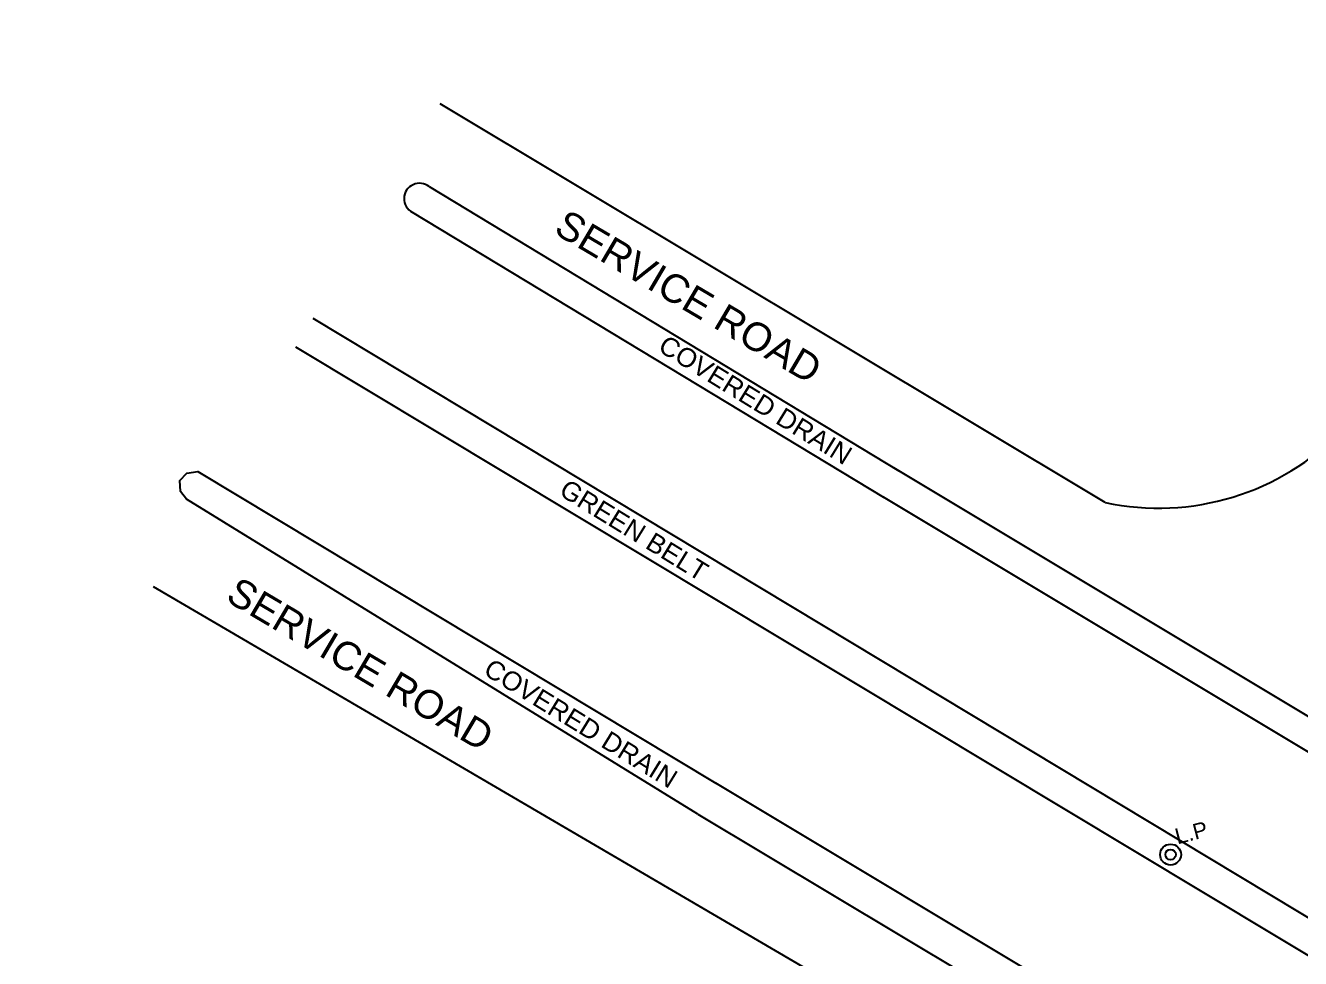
# Model space of a CAD drawing. Header units: inches. Extents: x -110725 to 51121, y 8404 to 44825.
# Drawn here: x -39891 to -37706, y 26862 to 28462 of the extents above; entities that cross this region are included whole.
import ezdxf
from ezdxf.enums import TextEntityAlignment as Align

# ---------------------------------------------------------------- set-up
doc = ezdxf.new("R2010")
doc.units = ezdxf.units.IN
doc.header["$LTSCALE"] = 0.1
doc.header["$MEASUREMENT"] = 0
for name, color, linetype in [('building', 6, 'Continuous'), ('GREEN BELT', 80, 'Continuous'), ('POLE', 7, 'Continuous'), ('road', 8, 'Continuous'), ('SEAL', 7, 'Continuous')]:
    doc.layers.add(name, color=color, linetype=linetype)
doc.layers.add('CAR', color=4, linetype='Continuous', lineweight=0)
doc.layers.add('TEXT', color=3, linetype='Continuous', lineweight=0)
doc.styles.add('MONOTXT', font='@Arial Unicode MS')
doc.styles.get("Standard").update_dxf_attribs({"font": 'arial.ttf'})

# ---------------------------------------------------------------- blocks, each defined once
blk = doc.blocks.new('LP')
at = {"layer": 'POLE', "linetype": 'Continuous'}
for radius in [2.24, 1.12]:
    blk.add_circle((39544.58, 18392.87), radius, dxfattribs=at)
at = {"layer": 'SEAL', "color": 7, "linetype": 'Continuous', "lineweight": 25, "style": 'MONOTXT'}
blk.add_text('L.P', height=3.36, dxfattribs=at).set_placement((39550.06, 18394.6), align=Align.CENTER)

msp = doc.modelspace()

# ---------------------------------------------------------------- linework, layer by layer
at = {"layer": 'CAR', "linetype": 'Continuous'}
msp.add_circle((-33960.35096, 21924.4645, 27.16259), 11425.94255, dxfattribs=at)
at = {"layer": 'GREEN BELT', "linetype": 'Continuous', "elevation": 6.55238}
for points in [[(-39398.39957, 27959.75644), (-26689.61813, 20306.28942), (-26356.16376, 20114.87979)], [(-26356.16376, 20114.87979), (-26172.20898, 20026.27814), (-26155.72011, 20014.59036), (-26159.32003, 20003.42417), (-26274.56308, 20008.92592), (-26843.79398, 20348.01523), (-39427.62699, 27910.4647)]]:
    msp.add_lwpolyline(points, dxfattribs=at)
at = {"layer": 'road', "linetype": 'Continuous'}
for points, elevation in [([(-38040.33153, 27644.15903), (-39180.46146, 28327.3069)], 0.23827), ([(-39199.05466, 28185.37589), (-38394.18629, 27698.09241), (-38415.41521, 27710.94483)], -3.33576), ([(-39228.08548, 28141.5552), (-38420.48674, 27653.15887)], -3.69316), ([(-38738.57101, 27109.72141), (-39615.25038, 27649.99651), (-39625.3169, 27662.63117), (-39626.62146, 27681.62338), (-39614.37453, 27694.35828), (-39595.56091, 27697.03344), (-38707.52827, 27162.757)], 1.42961), ([(-23085.40667, 20175.56966), (-24127.37715, 20026.77406), (-24885.77817, 20041.24794), (-25186.76079, 20066.52914), (-25358.58587, 20097.59272), (-25838.96347, 20224.61767), (-26335.45509, 20461.95732), (-38394.18629, 27698.09241)], 5.71844), ([(-23078.04682, 20124.03087), (-24124.17323, 19974.6418), (-24888.45647, 19989.22794), (-25193.58594, 20014.85745), (-25369.88927, 20046.73064), (-25857.00273, 20175.53674), (-26360.13096, 20416.0489), (-38420.48674, 27653.15887)], 5.71844), ([(-37992.30124, 27635.20798), (-37992.30124, 27635.20798)], 0.11913), ([(-38528.36859, 26830.33036), (-38528.36859, 26830.33036), (-39671.38925, 27499.36206)], 3.21662), ([(-26913.15578, 20083.63124), (-27138.79282, 20218.94372), (-38707.52827, 27162.757)], 4.40796), ([(-38738.57101, 27109.72141), (-26966.64816, 20058.33929)], 1.42961)]:
    msp.add_lwpolyline(points, dxfattribs=dict(at, elevation=elevation))
for centre, radius, start, end in [((-39215.60311, 28164.81241, 1169.42106), 26.39522, 51.17464037, 241.77712172), ((-37948.46006, 28069.85661, 0.11913), 435.49833, 257.82155172, 316.09841784)]:
    msp.add_arc(centre, radius, start, end, dxfattribs=at)

# ---------------------------------------------------------------- block references
at = {"layer": 'building', "linetype": 'Continuous', "xscale": 8.002064570160488, "yscale": 8.002064570160488, "zscale": 8.002064570160488, "rotation": 14.69136503644292}
msp.add_blockref('LP', (-306693.9747, -195581.09476, 27.99653), dxfattribs=at)

# ---------------------------------------------------------------- texts
at = {"layer": 'TEXT', "color": 7, "linetype": 'Continuous', "lineweight": 25}
for s, height, rotation, p in [('SERVICE ROAD', 48.6116571, 329.43719354, (-38987.52305, 28106.49427)), ('COVERED DRAIN', 32.4077714, 328.3723565, (-38808.81961, 27904.99414)), ('GREEN BELT', 32.407771, 328.3723565, (-38978.38809, 27657.99548)), ('SERVICE ROAD', 48.6116571, 329.43719354, (-39550.07422, 27476.64034)), ('COVERED DRAIN', 32.4077714, 328.3723565, (-39108.13883, 27350.59937))]:
    msp.add_text(s, height=height, rotation=rotation, dxfattribs=at).set_placement(p)

doc.saveas('drawing.dxf')
